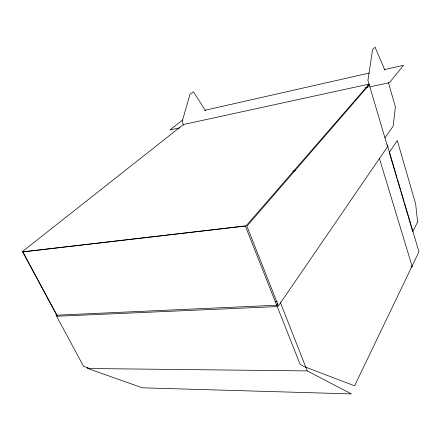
<?xml version="1.0" encoding="UTF-8"?>
<svg xmlns="http://www.w3.org/2000/svg" width="441" height="441" viewBox="0 0 441 441"><rect width="100%" height="100%" fill="white"/><g stroke="black" fill="none" stroke-linecap="round" stroke-linejoin="round"><path stroke-width="0.66" d="M276.711 305.244L277.885 303.54M384.943 137.829L393.152 126.22L395.401 107.02L388.449 82.676M369.233 84.815L246.899 226.2L278.42 305.96L387.562 146.671L367.937 80.449L372.529 49.712L375.032 47.093L384.883 70.174M182.662 120.013L169.906 129.941L180.011 127.763M204.607 110.344L369.249 73.063M384.034 69.717L403.521 65.301L389.453 82.66L369.922 86.866M365.209 87.88L367.904 87.301M292.708 171.091L295.426 170.661M410.907 266.932L412.274 266.833L379.31 158.087M275.19 301.765L277.246 301.666M56.161 315.194L277.56 305.205M277.24 306.572L57.297 316.241L22.684 251.965L245.361 226.09L300.112 364.321L303.684 366.388L354.592 385.814L418.95 251.772L404.474 202.921M87.831 368.5L307.261 370.903L351.4 393.907L142.377 387.815L87.831 368.5L87.18 367.287M89.369 368.395L83.575 366.35L56.013 315.199M205.473 110.708L193.483 91.75L189.988 94.324L182.177 121.462L183.726 125.255M23.015 252.158L57.269 315.784M280.244 302.168L307.261 370.903M367.86 85.063L368.252 86.381M387.264 144.824L397.043 177.833M397.435 179.156L400.566 189.718M400.957 191.036L404.083 201.603M417.61 222.055L412.726 231.569L389.276 152.437L397.291 140.497L415.637 203.819L417.61 222.055M369.084 84.104L246.15 225.809L22.05 251.883L183.423 124.522L369.084 84.104"/></g></svg>
